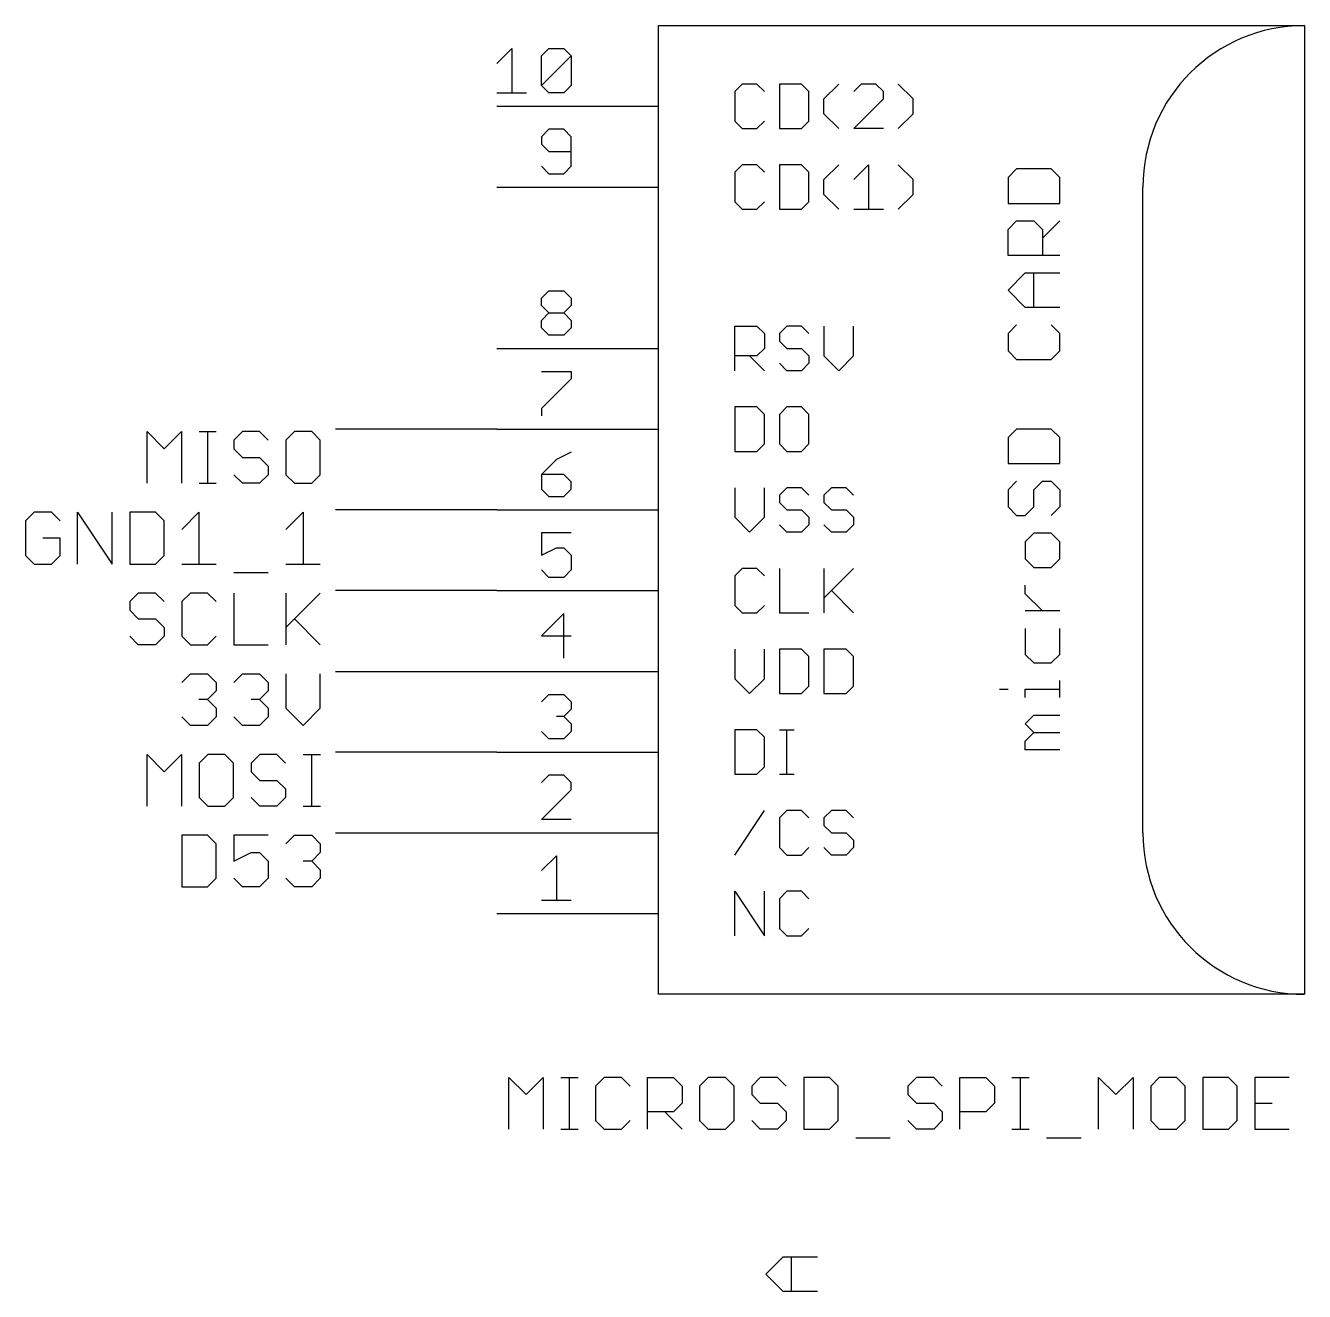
# Model space of a CAD drawing. Extents: x -22 to 134, y -4 to 205.
# Drawn here: x -22.45 to 17.78, y 160.83 to 200.66 of the extents above; entities that cross this region are included whole.
import ezdxf

# ---------------------------------------------------------------- set-up
doc = ezdxf.new("R2010")
doc.units = 0
for name, color, linetype in [('91', 82, 'CONTINUOUS'), ('94', 22, 'CONTINUOUS'), ('95', 253, 'CONTINUOUS'), ('96', 253, 'CONTINUOUS')]:
    doc.layers.add(name, color=color, linetype=linetype)

msp = doc.modelspace()

# ---------------------------------------------------------------- linework, layer by layer
at = {"layer": '91'}
for p, q in [((-7.62, 187.96), (-12.7, 187.96)), ((-7.62, 185.42), (-12.7, 185.42)), ((-7.62, 182.88), (-12.7, 182.88)), ((-12.7, 180.34), (-7.62, 180.34)), ((-7.62, 177.8), (-12.7, 177.8)), ((-12.7, 175.26), (-7.62, 175.26))]:
    msp.add_line(p, q, dxfattribs=at)
at = {"layer": '94'}
for p, q in [((-2.54, 170.18), (-2.54, 200.66)), ((-2.54, 200.66), (17.78, 200.66)), ((17.78, 200.66), (17.78, 170.18)), ((-7.62, 198.12), (-2.54, 198.12)), ((8.728, 196.151), (8.4568, 195.8798)), ((9.8126, 196.151), (8.728, 196.151)), ((10.0838, 195.8798), (9.8126, 196.151)), ((-7.62, 195.58), (-2.54, 195.58)), ((8.4568, 195.8798), (8.4568, 195.0663)), ((10.0838, 195.0663), (10.0838, 195.8798)), ((12.7, 175.26), (12.7, 195.58)), ((8.4568, 195.0663), (10.0838, 195.0663)), ((8.4568, 194.2427), (8.728, 194.5138)), ((8.728, 194.5138), (9.2703, 194.5138)), ((9.2703, 194.5138), (9.5415, 194.2427)), ((9.5415, 193.9715), (10.0838, 194.5138)), ((8.4568, 193.4292), (8.4568, 194.2427)), ((9.5415, 194.2427), (9.5415, 193.4292)), ((10.0838, 193.4292), (8.4568, 193.4292)), ((8.4568, 192.3344), (8.9991, 192.8767)), ((8.9991, 192.8767), (10.0838, 192.8767)), ((9.2703, 191.792), (9.2703, 192.8767)), ((8.9991, 191.792), (8.4568, 192.3344)), ((10.0838, 191.792), (8.9991, 191.792)), ((8.728, 191.2395), (8.4568, 190.9684)), ((10.0838, 190.9684), (9.8126, 191.2395)), ((8.4568, 190.9684), (8.4568, 190.426)), ((10.0838, 190.426), (10.0838, 190.9684)), ((-7.62, 190.5), (-2.54, 190.5)), ((8.4568, 190.426), (8.728, 190.1549)), ((9.8126, 190.1549), (10.0838, 190.426)), ((8.728, 190.1549), (9.8126, 190.1549)), ((-7.62, 187.96), (-2.54, 187.96)), ((8.728, 187.9652), (8.4568, 187.6941)), ((9.8126, 187.9652), (8.728, 187.9652)), ((10.0838, 187.6941), (9.8126, 187.9652)), ((8.4568, 187.6941), (8.4568, 186.8806)), ((10.0838, 186.8806), (10.0838, 187.6941)), ((8.4568, 186.8806), (10.0838, 186.8806)), ((8.728, 186.3281), (8.4568, 186.0569)), ((9.2703, 186.0569), (9.5415, 186.3281)), ((9.5415, 186.3281), (9.8126, 186.3281)), ((9.8126, 186.3281), (10.0838, 186.0569)), ((8.4568, 186.0569), (8.4568, 185.5146)), ((9.2703, 185.5146), (9.2703, 186.0569)), ((10.0838, 186.0569), (10.0838, 185.5146)), ((8.4568, 185.5146), (8.728, 185.2434)), ((8.9991, 185.2434), (9.2703, 185.5146)), ((10.0838, 185.5146), (9.8126, 185.2434)), ((-7.62, 185.42), (-2.54, 185.42)), ((8.728, 185.2434), (8.9991, 185.2434)), ((9.2703, 184.6909), (8.9991, 184.4197)), ((9.8126, 184.6909), (9.2703, 184.6909)), ((10.0838, 184.4197), (9.8126, 184.6909)), ((8.9991, 184.4197), (8.9991, 183.8774)), ((10.0838, 183.8774), (10.0838, 184.4197)), ((8.9991, 183.8774), (9.2703, 183.6062)), ((9.8126, 183.6062), (10.0838, 183.8774)), ((9.2703, 183.6062), (9.8126, 183.6062)), ((8.9991, 182.7843), (8.9991, 183.0554)), ((-7.62, 182.88), (-2.54, 182.88)), ((9.5415, 182.242), (8.9991, 182.7843)), ((10.0838, 182.242), (8.9991, 182.242)), ((8.9991, 181.6895), (8.9991, 180.876)), ((10.0838, 180.876), (10.0838, 181.6895)), ((8.9991, 180.876), (9.2703, 180.6048)), ((9.8126, 180.6048), (10.0838, 180.876)), ((-7.62, 180.34), (-2.54, 180.34)), ((9.2703, 180.6048), (9.8126, 180.6048)), ((10.0838, 179.5134), (10.0838, 180.0557)), ((8.1856, 179.7845), (8.4568, 179.7845)), ((8.9991, 179.5134), (8.9991, 179.7845)), ((8.9991, 179.7845), (10.0838, 179.7845)), ((8.9991, 178.6897), (9.2703, 178.9609)), ((9.2703, 178.4185), (8.9991, 178.6897)), ((9.2703, 178.9609), (10.0838, 178.9609)), ((8.9991, 178.1474), (9.2703, 178.4185)), ((9.2703, 178.4185), (10.0838, 178.4185)), ((8.9991, 177.8762), (8.9991, 178.1474)), ((10.0838, 177.8762), (8.9991, 177.8762)), ((-7.62, 177.8), (-2.54, 177.8)), ((-7.62, 175.26), (-2.54, 175.26)), ((-7.62, 172.72), (-2.54, 172.72)), ((17.78, 170.18), (-2.54, 170.18))]:
    msp.add_line(p, q, dxfattribs=at)
for centre, start, end in [((17.78, 195.58), 90, 180), ((17.78, 175.26), 180, 270)]:
    msp.add_arc(centre, 5.08, start, end, dxfattribs=at)
at = {"layer": '95'}
for p, q in [((-7.6199, 199.4712), (-7.1538, 199.9373)), ((-7.1538, 199.9373), (-7.1538, 198.5391)), ((-6.2166, 199.7043), (-5.9835, 199.9373)), ((-5.9835, 199.9373), (-5.5175, 199.9373)), ((-5.5175, 199.9373), (-5.2845, 199.7043)), ((-6.2166, 198.7721), (-6.2166, 199.7043)), ((-6.2166, 198.7721), (-5.2845, 199.7043)), ((-5.2845, 199.7043), (-5.2845, 198.7721)), ((-5.9835, 198.5391), (-6.2166, 198.7721)), ((-5.2845, 198.7721), (-5.5175, 198.5391)), ((0.0933, 198.8197), (-0.1397, 198.5867)), ((0.5594, 198.8197), (0.0933, 198.8197)), ((0.7924, 198.5867), (0.5594, 198.8197)), ((1.2636, 198.8197), (1.2636, 197.4215)), ((1.9627, 198.8197), (1.2636, 198.8197)), ((2.1957, 198.5867), (1.9627, 198.8197)), ((2.6669, 198.3536), (3.1329, 198.8197)), ((3.8354, 198.8197), (3.6024, 198.5867)), ((4.3015, 198.8197), (3.8354, 198.8197)), ((4.5345, 198.5867), (4.3015, 198.8197)), ((5.4717, 198.3536), (5.0057, 198.8197)), ((-7.6199, 198.5391), (-6.6877, 198.5391)), ((-5.5175, 198.5391), (-5.9835, 198.5391)), ((-0.1397, 198.5867), (-0.1397, 197.6545)), ((2.1957, 197.6545), (2.1957, 198.5867)), ((2.6669, 197.8876), (2.6669, 198.3536)), ((3.6024, 197.4215), (4.5345, 198.3536)), ((4.5345, 198.3536), (4.5345, 198.5867)), ((5.4717, 197.8876), (5.4717, 198.3536)), ((-0.1397, 197.6545), (0.0933, 197.4215)), ((0.5594, 197.4215), (0.7924, 197.6545)), ((1.9627, 197.4215), (2.1957, 197.6545)), ((3.1329, 197.4215), (2.6669, 197.8876)), ((5.0057, 197.4215), (5.4717, 197.8876)), ((-5.9835, 197.3973), (-6.2166, 197.1643)), ((-6.2166, 197.1643), (-6.2166, 196.9312)), ((-5.5175, 197.3973), (-5.9835, 197.3973)), ((-5.2845, 197.1643), (-5.5175, 197.3973)), ((-5.2845, 196.2321), (-5.2845, 197.1643)), ((0.0933, 197.4215), (0.5594, 197.4215)), ((1.2636, 197.4215), (1.9627, 197.4215)), ((4.5345, 197.4215), (3.6024, 197.4215)), ((-6.2166, 196.9312), (-5.9835, 196.6982)), ((-5.9835, 196.6982), (-5.2845, 196.6982)), ((-6.2166, 196.2321), (-5.9835, 195.9991)), ((-5.9835, 195.9991), (-5.5175, 195.9991)), ((-5.5175, 195.9991), (-5.2845, 196.2321)), ((0.0933, 196.2797), (-0.1397, 196.0467)), ((-0.1397, 196.0467), (-0.1397, 195.1145)), ((0.5594, 196.2797), (0.0933, 196.2797)), ((0.7924, 196.0467), (0.5594, 196.2797)), ((1.2636, 196.2797), (1.2636, 194.8815)), ((1.9627, 196.2797), (1.2636, 196.2797)), ((2.1957, 196.0467), (1.9627, 196.2797)), ((2.1957, 195.1145), (2.1957, 196.0467)), ((2.6669, 195.8136), (3.1329, 196.2797)), ((3.6024, 195.8136), (4.0684, 196.2797)), ((4.0684, 196.2797), (4.0684, 194.8815)), ((5.4717, 195.8136), (5.0057, 196.2797)), ((2.6669, 195.3476), (2.6669, 195.8136)), ((5.4717, 195.3476), (5.4717, 195.8136)), ((-0.1397, 195.1145), (0.0933, 194.8815)), ((0.5594, 194.8815), (0.7924, 195.1145)), ((1.9627, 194.8815), (2.1957, 195.1145)), ((3.1329, 194.8815), (2.6669, 195.3476)), ((5.0057, 194.8815), (5.4717, 195.3476)), ((0.0933, 194.8815), (0.5594, 194.8815)), ((1.2636, 194.8815), (1.9627, 194.8815)), ((3.6024, 194.8815), (4.5345, 194.8815)), ((-6.2166, 192.0843), (-5.9835, 192.3173)), ((-5.9835, 192.3173), (-5.5175, 192.3173)), ((-5.5175, 192.3173), (-5.2845, 192.0843)), ((-6.2166, 191.8512), (-6.2166, 192.0843)), ((-5.2845, 192.0843), (-5.2845, 191.8512)), ((-5.9835, 191.6182), (-6.2166, 191.8512)), ((-6.2166, 191.3852), (-5.9835, 191.6182)), ((-5.9835, 191.6182), (-5.5175, 191.6182)), ((-5.2845, 191.8512), (-5.5175, 191.6182)), ((-5.5175, 191.6182), (-5.2845, 191.3852)), ((-6.2166, 191.1521), (-6.2166, 191.3852)), ((-5.9835, 190.9191), (-6.2166, 191.1521)), ((-5.2845, 191.1521), (-5.5175, 190.9191)), ((-5.2845, 191.3852), (-5.2845, 191.1521)), ((-0.1397, 189.8015), (-0.1397, 191.1997)), ((-0.1397, 191.1997), (0.5594, 191.1997)), ((0.5594, 191.1997), (0.7924, 190.9667)), ((1.4966, 191.1997), (1.2636, 190.9667)), ((1.9627, 191.1997), (1.4966, 191.1997)), ((2.1957, 190.9667), (1.9627, 191.1997)), ((2.6669, 191.1997), (2.6669, 190.2676)), ((3.599, 190.2676), (3.599, 191.1997)), ((-5.5175, 190.9191), (-5.9835, 190.9191)), ((0.7924, 190.9667), (0.7924, 190.5006)), ((1.2636, 190.9667), (1.2636, 190.7336)), ((1.2636, 190.7336), (1.4966, 190.5006)), ((0.7924, 190.5006), (0.5594, 190.2676)), ((1.4966, 190.5006), (1.9627, 190.5006)), ((1.9627, 190.5006), (2.1957, 190.2676)), ((0.5594, 190.2676), (-0.1397, 190.2676)), ((0.3264, 190.2676), (0.7924, 189.8015)), ((1.4966, 189.8015), (1.2636, 190.0345)), ((2.1957, 190.0345), (1.9627, 189.8015)), ((2.1957, 190.2676), (2.1957, 190.0345)), ((2.6669, 190.2676), (3.1329, 189.8015)), ((3.1329, 189.8015), (3.599, 190.2676)), ((-6.2166, 189.7773), (-5.2845, 189.7773)), ((-5.2845, 189.5443), (-6.2166, 188.6121)), ((-5.2845, 189.7773), (-5.2845, 189.5443)), ((1.9627, 189.8015), (1.4966, 189.8015)), ((-6.2166, 188.6121), (-6.2166, 188.3791)), ((-0.1397, 188.6597), (-0.1397, 187.2615)), ((0.5594, 188.6597), (-0.1397, 188.6597)), ((0.7924, 188.4267), (0.5594, 188.6597)), ((0.7924, 187.4945), (0.7924, 188.4267)), ((1.4966, 188.6597), (1.2636, 188.4267)), ((1.2636, 188.4267), (1.2636, 187.4945)), ((1.9627, 188.6597), (1.4966, 188.6597)), ((2.1957, 188.4267), (1.9627, 188.6597)), ((2.1957, 187.4945), (2.1957, 188.4267)), ((-18.6267, 186.2582), (-18.6267, 187.8852)), ((-18.6267, 187.8852), (-18.0844, 187.3429)), ((-18.0844, 187.3429), (-17.5421, 187.8852)), ((-17.5421, 187.8852), (-17.5421, 186.2582)), ((-16.9896, 187.8852), (-16.4472, 187.8852)), ((-16.7184, 186.2582), (-16.7184, 187.8852)), ((-15.627, 187.8852), (-15.8981, 187.614)), ((-15.0846, 187.8852), (-15.627, 187.8852)), ((-14.8135, 187.614), (-15.0846, 187.8852)), ((-13.9898, 187.8852), (-14.261, 187.614)), ((-13.4475, 187.8852), (-13.9898, 187.8852)), ((-13.1763, 187.614), (-13.4475, 187.8852)), ((-15.8981, 187.614), (-15.8981, 187.3429)), ((-14.261, 187.614), (-14.261, 186.5294)), ((-13.1763, 186.5294), (-13.1763, 187.614)), ((0.5594, 187.2615), (0.7924, 187.4945)), ((1.2636, 187.4945), (1.4966, 187.2615)), ((1.9627, 187.2615), (2.1957, 187.4945)), ((-15.8981, 187.3429), (-15.627, 187.0717)), ((-15.627, 187.0717), (-15.0846, 187.0717)), ((-15.0846, 187.0717), (-14.8135, 186.8005)), ((-5.2845, 187.2373), (-5.7505, 187.0043)), ((-0.1397, 187.2615), (0.5594, 187.2615)), ((1.4966, 187.2615), (1.9627, 187.2615)), ((-14.8135, 186.8005), (-14.8135, 186.5294)), ((-5.7505, 187.0043), (-6.2166, 186.5382)), ((-16.9896, 186.2582), (-16.4472, 186.2582)), ((-15.627, 186.2582), (-15.8981, 186.5294)), ((-15.0846, 186.2582), (-15.627, 186.2582)), ((-14.8135, 186.5294), (-15.0846, 186.2582)), ((-14.261, 186.5294), (-13.9898, 186.2582)), ((-13.9898, 186.2582), (-13.4475, 186.2582)), ((-13.4475, 186.2582), (-13.1763, 186.5294)), ((-6.2166, 186.5382), (-6.2166, 186.0721)), ((-5.5175, 186.5382), (-6.2166, 186.5382)), ((-5.2845, 186.3052), (-5.5175, 186.5382)), ((-5.2845, 186.0721), (-5.2845, 186.3052)), ((-6.2166, 186.0721), (-5.9835, 185.8391)), ((-5.5175, 185.8391), (-5.2845, 186.0721)), ((-0.1397, 186.1197), (-0.1397, 185.1876)), ((0.7924, 185.1876), (0.7924, 186.1197)), ((1.4966, 186.1197), (1.2636, 185.8867)), ((1.2636, 185.8867), (1.2636, 185.6536)), ((1.9627, 186.1197), (1.4966, 186.1197)), ((2.1957, 185.8867), (1.9627, 186.1197)), ((2.8999, 186.1197), (2.6669, 185.8867)), ((2.6669, 185.8867), (2.6669, 185.6536)), ((3.366, 186.1197), (2.8999, 186.1197)), ((3.599, 185.8867), (3.366, 186.1197)), ((-5.9835, 185.8391), (-5.5175, 185.8391)), ((1.2636, 185.6536), (1.4966, 185.4206)), ((2.6669, 185.6536), (2.8999, 185.4206)), ((-22.1756, 185.3452), (-22.4468, 185.074)), ((-22.4468, 185.074), (-22.4468, 183.9894)), ((-21.6333, 185.3452), (-22.1756, 185.3452)), ((-21.3621, 185.074), (-21.6333, 185.3452)), ((-20.8096, 183.7182), (-20.8096, 185.3452)), ((-20.8096, 185.3452), (-19.7249, 183.7182)), ((-19.7249, 183.7182), (-19.7249, 185.3452)), ((-19.1724, 185.3452), (-19.1724, 183.7182)), ((-18.3589, 185.3452), (-19.1724, 185.3452)), ((-18.0878, 185.074), (-18.3589, 185.3452)), ((-18.0878, 183.9894), (-18.0878, 185.074)), ((-17.5353, 184.8029), (-16.993, 185.3452)), ((-16.993, 185.3452), (-16.993, 183.7182)), ((-14.261, 184.8029), (-13.7186, 185.3452)), ((-13.7186, 185.3452), (-13.7186, 183.7182)), ((-0.1397, 185.1876), (0.3264, 184.7215)), ((0.3264, 184.7215), (0.7924, 185.1876)), ((1.4966, 185.4206), (1.9627, 185.4206)), ((1.9627, 185.4206), (2.1957, 185.1876)), ((2.1957, 185.1876), (2.1957, 184.9545)), ((2.8999, 185.4206), (3.366, 185.4206)), ((3.366, 185.4206), (3.599, 185.1876)), ((3.599, 185.1876), (3.599, 184.9545)), ((-5.2845, 184.6973), (-6.2166, 184.6973)), ((-6.2166, 184.6973), (-6.2166, 183.9982)), ((1.4966, 184.7215), (1.2636, 184.9545)), ((1.9627, 184.7215), (1.4966, 184.7215)), ((2.1957, 184.9545), (1.9627, 184.7215)), ((2.8999, 184.7215), (2.6669, 184.9545)), ((3.366, 184.7215), (2.8999, 184.7215)), ((3.599, 184.9545), (3.366, 184.7215)), ((-21.3621, 184.5317), (-21.9044, 184.5317)), ((-21.3621, 183.9894), (-21.3621, 184.5317)), ((-22.4468, 183.9894), (-22.1756, 183.7182)), ((-21.6333, 183.7182), (-21.3621, 183.9894)), ((-18.3589, 183.7182), (-18.0878, 183.9894)), ((-6.2166, 183.9982), (-5.7505, 184.2312)), ((-5.7505, 184.2312), (-5.5175, 184.2312)), ((-5.5175, 184.2312), (-5.2845, 183.9982)), ((-5.2845, 183.9982), (-5.2845, 183.5321)), ((-22.1756, 183.7182), (-21.6333, 183.7182)), ((-19.1724, 183.7182), (-18.3589, 183.7182)), ((-17.5353, 183.7182), (-16.4506, 183.7182)), ((-15.8981, 183.447), (-14.8135, 183.447)), ((-14.261, 183.7182), (-13.1763, 183.7182)), ((-5.9835, 183.2991), (-6.2166, 183.5321)), ((-5.2845, 183.5321), (-5.5175, 183.2991)), ((0.0933, 183.5797), (-0.1397, 183.3467)), ((0.5594, 183.5797), (0.0933, 183.5797)), ((0.7924, 183.3467), (0.5594, 183.5797)), ((1.2636, 183.5797), (1.2636, 182.1815)), ((2.6669, 183.5797), (2.6669, 182.1815)), ((2.6669, 182.6476), (3.599, 183.5797)), ((-5.5175, 183.2991), (-5.9835, 183.2991)), ((-0.1397, 183.3467), (-0.1397, 182.4145)), ((-18.9013, 182.8052), (-19.1724, 182.534)), ((-18.3589, 182.8052), (-18.9013, 182.8052)), ((-18.0878, 182.534), (-18.3589, 182.8052)), ((-17.2641, 182.8052), (-17.5353, 182.534)), ((-16.7218, 182.8052), (-17.2641, 182.8052)), ((-16.4506, 182.534), (-16.7218, 182.8052)), ((-15.8981, 182.8052), (-15.8981, 181.1782)), ((-14.261, 182.8052), (-14.261, 181.1782)), ((-14.261, 181.7205), (-13.1763, 182.8052)), ((2.8999, 182.8806), (3.599, 182.1815)), ((-19.1724, 182.534), (-19.1724, 182.2629)), ((-19.1724, 182.2629), (-18.9013, 181.9917)), ((-17.5353, 182.534), (-17.5353, 181.4494)), ((-0.1397, 182.4145), (0.0933, 182.1815)), ((0.5594, 182.1815), (0.7924, 182.4145)), ((-18.9013, 181.9917), (-18.3589, 181.9917)), ((-18.3589, 181.9917), (-18.0878, 181.7205)), ((-13.9898, 181.9917), (-13.1763, 181.1782)), ((-5.5175, 182.1573), (-6.2166, 181.4582)), ((-5.5175, 180.7591), (-5.5175, 182.1573)), ((0.0933, 182.1815), (0.5594, 182.1815)), ((1.2636, 182.1815), (2.1957, 182.1815)), ((-18.9013, 181.1782), (-19.1724, 181.4494)), ((-18.0878, 181.4494), (-18.3589, 181.1782)), ((-18.0878, 181.7205), (-18.0878, 181.4494)), ((-17.5353, 181.4494), (-17.2641, 181.1782)), ((-16.7218, 181.1782), (-16.4506, 181.4494)), ((-6.2166, 181.4582), (-5.2845, 181.4582)), ((-18.3589, 181.1782), (-18.9013, 181.1782)), ((-17.2641, 181.1782), (-16.7218, 181.1782)), ((-15.8981, 181.1782), (-14.8135, 181.1782)), ((-0.1397, 181.0397), (-0.1397, 180.1076)), ((0.7924, 180.1076), (0.7924, 181.0397)), ((1.2636, 181.0397), (1.2636, 179.6415)), ((1.9627, 181.0397), (1.2636, 181.0397)), ((2.1957, 180.8067), (1.9627, 181.0397)), ((2.6669, 181.0397), (2.6669, 179.6415)), ((3.366, 181.0397), (2.6669, 181.0397)), ((3.599, 180.8067), (3.366, 181.0397)), ((2.1957, 179.8745), (2.1957, 180.8067)), ((3.599, 179.8745), (3.599, 180.8067)), ((-17.5353, 179.994), (-17.2641, 180.2652)), ((-17.2641, 180.2652), (-16.7218, 180.2652)), ((-16.7218, 180.2652), (-16.4506, 179.994)), ((-15.8981, 179.994), (-15.627, 180.2652)), ((-15.627, 180.2652), (-15.0846, 180.2652)), ((-15.0846, 180.2652), (-14.8135, 179.994)), ((-14.261, 180.2652), (-14.261, 179.1805)), ((-13.1763, 179.1805), (-13.1763, 180.2652)), ((-16.4506, 179.994), (-16.4506, 179.7229)), ((-14.8135, 179.994), (-14.8135, 179.7229)), ((-0.1397, 180.1076), (0.3264, 179.6415)), ((0.3264, 179.6415), (0.7924, 180.1076)), ((1.9627, 179.6415), (2.1957, 179.8745)), ((3.366, 179.6415), (3.599, 179.8745)), ((-16.7218, 179.4517), (-16.9929, 179.4517)), ((-16.4506, 179.7229), (-16.7218, 179.4517)), ((-16.7218, 179.4517), (-16.4506, 179.1805)), ((-15.0846, 179.4517), (-15.3558, 179.4517)), ((-14.8135, 179.7229), (-15.0846, 179.4517)), ((-15.0846, 179.4517), (-14.8135, 179.1805)), ((-6.2166, 179.3843), (-5.9835, 179.6173)), ((-5.9835, 179.6173), (-5.5175, 179.6173)), ((-5.5175, 179.6173), (-5.2845, 179.3843)), ((1.2636, 179.6415), (1.9627, 179.6415)), ((2.6669, 179.6415), (3.366, 179.6415)), ((-16.4506, 179.1805), (-16.4506, 178.9094)), ((-14.8135, 179.1805), (-14.8135, 178.9094)), ((-14.261, 179.1805), (-13.7186, 178.6382)), ((-13.7186, 178.6382), (-13.1763, 179.1805)), ((-5.2845, 179.1512), (-5.5175, 178.9182)), ((-5.2845, 179.3843), (-5.2845, 179.1512)), ((-17.2641, 178.6382), (-17.5353, 178.9094)), ((-16.7218, 178.6382), (-17.2641, 178.6382)), ((-16.4506, 178.9094), (-16.7218, 178.6382)), ((-15.627, 178.6382), (-15.8981, 178.9094)), ((-15.0846, 178.6382), (-15.627, 178.6382)), ((-14.8135, 178.9094), (-15.0846, 178.6382)), ((-5.5175, 178.9182), (-5.7505, 178.9182)), ((-5.5175, 178.9182), (-5.2845, 178.6852)), ((-5.2845, 178.6852), (-5.2845, 178.4521)), ((-5.9835, 178.2191), (-6.2166, 178.4521)), ((-5.5175, 178.2191), (-5.9835, 178.2191)), ((-5.2845, 178.4521), (-5.5175, 178.2191)), ((-0.1397, 178.4997), (-0.1397, 177.1015)), ((0.5594, 178.4997), (-0.1397, 178.4997)), ((0.7924, 178.2667), (0.5594, 178.4997)), ((0.7924, 177.3345), (0.7924, 178.2667)), ((1.2636, 178.4997), (1.7296, 178.4997)), ((1.4966, 177.1015), (1.4966, 178.4997)), ((-18.6267, 176.0982), (-18.6267, 177.7252)), ((-18.6267, 177.7252), (-18.0844, 177.1829)), ((-18.0844, 177.1829), (-17.5421, 177.7252)), ((-17.5421, 177.7252), (-17.5421, 176.0982)), ((-16.7184, 177.7252), (-16.9896, 177.454)), ((-16.9896, 177.454), (-16.9896, 176.3694)), ((-16.1761, 177.7252), (-16.7184, 177.7252)), ((-15.9049, 177.454), (-16.1761, 177.7252)), ((-15.9049, 176.3694), (-15.9049, 177.454)), ((-15.0812, 177.7252), (-15.3524, 177.454)), ((-15.3524, 177.454), (-15.3524, 177.1829)), ((-14.5389, 177.7252), (-15.0812, 177.7252)), ((-14.2677, 177.454), (-14.5389, 177.7252)), ((-13.7152, 177.7252), (-13.1729, 177.7252)), ((-13.4441, 176.0982), (-13.4441, 177.7252)), ((-15.3524, 177.1829), (-15.0812, 176.9117)), ((-5.9835, 177.0773), (-6.2166, 176.8443)), ((-5.5175, 177.0773), (-5.9835, 177.0773)), ((-5.2845, 176.8443), (-5.5175, 177.0773)), ((-0.1397, 177.1015), (0.5594, 177.1015)), ((0.5594, 177.1015), (0.7924, 177.3345)), ((1.2636, 177.1015), (1.7296, 177.1015)), ((-15.0812, 176.9117), (-14.5389, 176.9117)), ((-14.5389, 176.9117), (-14.2677, 176.6405)), ((-14.2677, 176.6405), (-14.2677, 176.3694)), ((-6.2166, 175.6791), (-5.2845, 176.6112)), ((-5.2845, 176.6112), (-5.2845, 176.8443)), ((-16.9896, 176.3694), (-16.7184, 176.0982)), ((-16.1761, 176.0982), (-15.9049, 176.3694)), ((-15.0812, 176.0982), (-15.3524, 176.3694)), ((-14.2677, 176.3694), (-14.5389, 176.0982)), ((-16.7184, 176.0982), (-16.1761, 176.0982)), ((-14.5389, 176.0982), (-15.0812, 176.0982)), ((-13.7152, 176.0982), (-13.1729, 176.0982)), ((-0.1397, 174.5615), (0.7924, 175.9597)), ((1.4966, 175.9597), (1.2636, 175.7267)), ((1.9627, 175.9597), (1.4966, 175.9597)), ((2.1957, 175.7267), (1.9627, 175.9597)), ((2.8999, 175.9597), (2.6669, 175.7267)), ((3.366, 175.9597), (2.8999, 175.9597)), ((3.599, 175.7267), (3.366, 175.9597)), ((-5.2845, 175.6791), (-6.2166, 175.6791)), ((1.2636, 175.7267), (1.2636, 174.7945)), ((2.6669, 175.7267), (2.6669, 175.4936)), ((2.6669, 175.4936), (2.8999, 175.2606)), ((-17.5353, 175.1852), (-17.5353, 173.5582)), ((-16.7218, 175.1852), (-17.5353, 175.1852)), ((-16.4506, 174.914), (-16.7218, 175.1852)), ((-14.8135, 175.1852), (-15.8981, 175.1852)), ((-15.8981, 175.1852), (-15.8981, 174.3717)), ((-14.261, 174.914), (-13.9898, 175.1852)), ((-13.9898, 175.1852), (-13.4475, 175.1852)), ((-13.4475, 175.1852), (-13.1763, 174.914)), ((2.8999, 175.2606), (3.366, 175.2606)), ((3.366, 175.2606), (3.599, 175.0276)), ((3.599, 175.0276), (3.599, 174.7945)), ((-16.4506, 173.8294), (-16.4506, 174.914)), ((-15.8981, 174.3717), (-15.3558, 174.6429)), ((-15.3558, 174.6429), (-15.0846, 174.6429)), ((-15.0846, 174.6429), (-14.8135, 174.3717)), ((-13.1763, 174.6429), (-13.4475, 174.3717)), ((-13.1763, 174.914), (-13.1763, 174.6429)), ((1.2636, 174.7945), (1.4966, 174.5615)), ((1.9627, 174.5615), (2.1957, 174.7945)), ((2.8999, 174.5615), (2.6669, 174.7945)), ((3.599, 174.7945), (3.366, 174.5615)), ((-14.8135, 174.3717), (-14.8135, 173.8294)), ((-13.4475, 174.3717), (-13.7186, 174.3717)), ((-13.4475, 174.3717), (-13.1763, 174.1005)), ((-6.2166, 174.0712), (-5.7505, 174.5373)), ((-5.7505, 174.5373), (-5.7505, 173.1391)), ((1.4966, 174.5615), (1.9627, 174.5615)), ((3.366, 174.5615), (2.8999, 174.5615)), ((-16.7218, 173.5582), (-16.4506, 173.8294)), ((-15.627, 173.5582), (-15.8981, 173.8294)), ((-14.8135, 173.8294), (-15.0846, 173.5582)), ((-13.9898, 173.5582), (-14.261, 173.8294)), ((-13.1763, 173.8294), (-13.4475, 173.5582)), ((-13.1763, 174.1005), (-13.1763, 173.8294)), ((-17.5353, 173.5582), (-16.7218, 173.5582)), ((-15.0846, 173.5582), (-15.627, 173.5582)), ((-13.4475, 173.5582), (-13.9898, 173.5582)), ((-0.1397, 172.0215), (-0.1397, 173.4197)), ((-0.1397, 173.4197), (0.7924, 172.0215)), ((0.7924, 172.0215), (0.7924, 173.4197)), ((1.4966, 173.4197), (1.2636, 173.1867)), ((1.9627, 173.4197), (1.4966, 173.4197)), ((2.1957, 173.1867), (1.9627, 173.4197)), ((-6.2166, 173.1391), (-5.2845, 173.1391)), ((1.2636, 173.1867), (1.2636, 172.2545)), ((1.2636, 172.2545), (1.4966, 172.0215)), ((1.9627, 172.0215), (2.1957, 172.2545)), ((1.4966, 172.0215), (1.9627, 172.0215)), ((0.8368, 161.3728), (1.3791, 161.9152)), ((1.3791, 161.9152), (2.4638, 161.9152)), ((1.6503, 160.8305), (1.6503, 161.9152)), ((1.3791, 160.8305), (0.8368, 161.3728)), ((2.4638, 160.8305), (1.3791, 160.8305))]:
    msp.add_line(p, q, dxfattribs=at)
at = {"layer": '96'}
for p, q in [((-7.2469, 165.9382), (-7.2469, 167.5652)), ((-7.2469, 167.5652), (-6.7046, 167.0229)), ((-6.7046, 167.0229), (-6.1622, 167.5652)), ((-6.1622, 167.5652), (-6.1622, 165.9382)), ((-5.6098, 167.5652), (-5.0674, 167.5652)), ((-5.3386, 165.9382), (-5.3386, 167.5652)), ((-4.2472, 167.5652), (-4.5183, 167.294)), ((-3.7048, 167.5652), (-4.2472, 167.5652)), ((-3.4337, 167.294), (-3.7048, 167.5652)), ((-2.8812, 165.9382), (-2.8812, 167.5652)), ((-2.8812, 167.5652), (-2.0677, 167.5652)), ((-2.0677, 167.5652), (-1.7965, 167.294)), ((-0.9728, 167.5652), (-1.244, 167.294)), ((-0.4305, 167.5652), (-0.9728, 167.5652)), ((-0.1593, 167.294), (-0.4305, 167.5652)), ((0.6643, 167.5652), (0.3932, 167.294)), ((1.2067, 167.5652), (0.6643, 167.5652)), ((1.4778, 167.294), (1.2067, 167.5652)), ((2.0303, 167.5652), (2.0303, 165.9382)), ((2.8438, 167.5652), (2.0303, 167.5652)), ((3.115, 167.294), (2.8438, 167.5652)), ((5.5758, 167.5652), (5.3046, 167.294)), ((6.1181, 167.5652), (5.5758, 167.5652)), ((6.3893, 167.294), (6.1181, 167.5652)), ((6.9418, 165.9382), (6.9418, 167.5652)), ((6.9418, 167.5652), (7.7553, 167.5652)), ((7.7553, 167.5652), (8.0264, 167.294)), ((8.5789, 167.5652), (9.1213, 167.5652)), ((8.8501, 165.9382), (8.8501, 167.5652)), ((11.3075, 165.9382), (11.3075, 167.5652)), ((11.3075, 167.5652), (11.8499, 167.0229)), ((11.8499, 167.0229), (12.3922, 167.5652)), ((12.3922, 167.5652), (12.3922, 165.9382)), ((13.2159, 167.5652), (12.9447, 167.294)), ((13.7582, 167.5652), (13.2159, 167.5652)), ((14.0293, 167.294), (13.7582, 167.5652)), ((14.5818, 167.5652), (14.5818, 165.9382)), ((15.3953, 167.5652), (14.5818, 167.5652)), ((15.6665, 167.294), (15.3953, 167.5652)), ((17.3037, 167.5652), (16.219, 167.5652)), ((16.219, 167.5652), (16.219, 165.9382)), ((-4.5183, 167.294), (-4.5183, 166.2094)), ((-1.7965, 167.294), (-1.7965, 166.7517)), ((-1.244, 167.294), (-1.244, 166.2094)), ((-0.1593, 166.2094), (-0.1593, 167.294)), ((0.3932, 167.294), (0.3932, 167.0229)), ((0.3932, 167.0229), (0.6643, 166.7517)), ((3.115, 166.2094), (3.115, 167.294)), ((5.3046, 167.294), (5.3046, 167.0229)), ((5.3046, 167.0229), (5.5758, 166.7517)), ((8.0264, 167.294), (8.0264, 166.7517)), ((12.9447, 167.294), (12.9447, 166.2094)), ((14.0293, 166.2094), (14.0293, 167.294)), ((15.6665, 166.2094), (15.6665, 167.294)), ((-1.7965, 166.7517), (-2.0677, 166.4805)), ((0.6643, 166.7517), (1.2067, 166.7517)), ((1.2067, 166.7517), (1.4778, 166.4805)), ((5.5758, 166.7517), (6.1181, 166.7517)), ((6.1181, 166.7517), (6.3893, 166.4805)), ((8.0264, 166.7517), (7.7553, 166.4805)), ((16.219, 166.7517), (16.7613, 166.7517)), ((-4.5183, 166.2094), (-4.2472, 165.9382)), ((-3.7048, 165.9382), (-3.4337, 166.2094)), ((-2.0677, 166.4805), (-2.8812, 166.4805)), ((-2.3388, 166.4805), (-1.7965, 165.9382)), ((-1.244, 166.2094), (-0.9728, 165.9382)), ((-0.4305, 165.9382), (-0.1593, 166.2094)), ((0.6643, 165.9382), (0.3932, 166.2094)), ((1.4778, 166.2094), (1.2067, 165.9382)), ((1.4778, 166.4805), (1.4778, 166.2094)), ((2.8438, 165.9382), (3.115, 166.2094)), ((5.5758, 165.9382), (5.3046, 166.2094)), ((6.3893, 166.2094), (6.1181, 165.9382)), ((6.3893, 166.4805), (6.3893, 166.2094)), ((7.7553, 166.4805), (6.9418, 166.4805)), ((12.9447, 166.2094), (13.2159, 165.9382)), ((13.7582, 165.9382), (14.0293, 166.2094)), ((15.3953, 165.9382), (15.6665, 166.2094)), ((-5.6098, 165.9382), (-5.0674, 165.9382)), ((-4.2472, 165.9382), (-3.7048, 165.9382)), ((-0.9728, 165.9382), (-0.4305, 165.9382)), ((1.2067, 165.9382), (0.6643, 165.9382)), ((2.0303, 165.9382), (2.8438, 165.9382)), ((6.1181, 165.9382), (5.5758, 165.9382)), ((8.5789, 165.9382), (9.1213, 165.9382)), ((13.2159, 165.9382), (13.7582, 165.9382)), ((14.5818, 165.9382), (15.3953, 165.9382)), ((16.219, 165.9382), (17.3037, 165.9382)), ((3.6675, 165.667), (4.7521, 165.667)), ((9.6704, 165.667), (10.755, 165.667))]:
    msp.add_line(p, q, dxfattribs=at)

doc.saveas('drawing.dxf')
